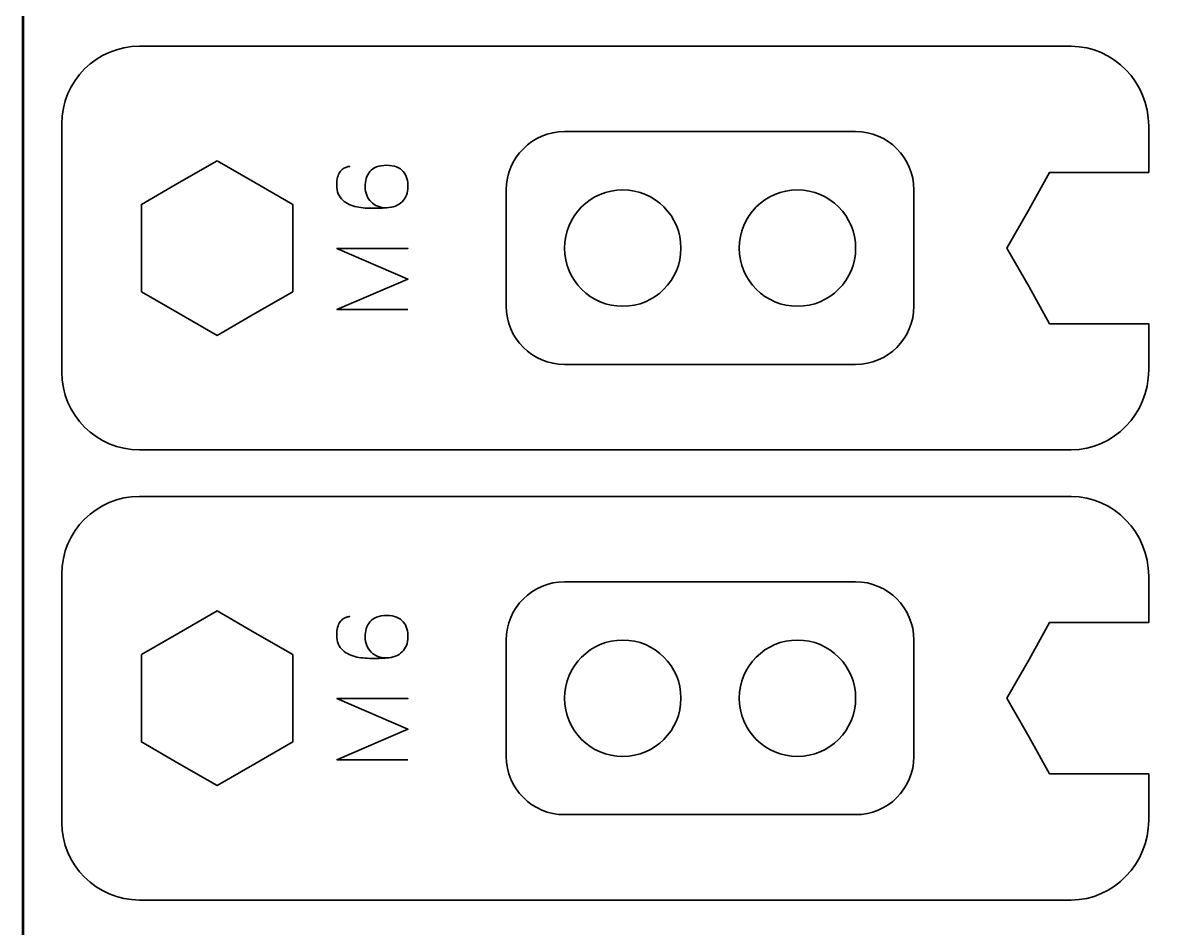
# Model space of a CAD drawing. Header units: centimetres. Extents: x -17.9 to -3.1, y -25.3 to -4.3.
# Drawn here: x -17.9 to -10.5, y -19.23 to -13.4 of the extents above; entities that cross this region are included whole.
import ezdxf

# ---------------------------------------------------------------- set-up
doc = ezdxf.new("R2010")
doc.units = ezdxf.units.CM
doc.header["$MEASUREMENT"] = 0
doc.layers.add('Layer 1', color=7, linetype='Continuous')

msp = doc.modelspace()

# ---------------------------------------------------------------- linework, layer by layer
at = {"layer": 'Layer 1', "color": 22, "lineweight": 53}
msp.add_open_spline([(-17.90003, -24.8499), (-17.90003, -24.8499), (-17.90003, -4.84994), (-17.90003, -4.84994), (-17.90003, -4.84994), (-17.90003, -4.57297), (-17.67694, -4.34998), (-17.39994, -4.34998), (-17.39994, -4.34998), (-17.39994, -4.34998), (-3.60007, -4.34998), (-3.60007, -4.34998), (-3.60007, -4.34998), (-3.32293, -4.34998), (-3.09997, -4.57297), (-3.09997, -4.84994), (-3.09997, -4.84994), (-3.09997, -4.84994), (-3.09997, -24.8499), (-3.09997, -24.8499), (-3.09997, -24.8499), (-3.09997, -25.1269), (-3.32293, -25.34999), (-3.60007, -25.34999), (-3.60007, -25.34999), (-3.60007, -25.34999), (-17.39994, -25.34999), (-17.39994, -25.34999), (-17.39994, -25.34999), (-17.67694, -25.34999), (-17.90003, -25.1269), (-17.90003, -24.8499)], degree=3, knots=[0, 0, 0, 0, 0.125, 0.125, 0.125, 0.125, 0.25, 0.25, 0.25, 0.25, 0.375, 0.375, 0.375, 0.375, 0.5, 0.5, 0.5, 0.5, 0.625, 0.625, 0.625, 0.625, 0.75, 0.75, 0.75, 0.75, 0.875, 0.875, 0.875, 0.875, 1, 1, 1, 1], dxfattribs=at)
at = {"layer": 'Layer 1', "color": 2, "lineweight": 35}
for points in [[(-14.14994, -16.15), (-14.14994, -16.15), (-17.15, -16.15), (-17.15, -16.15), (-17.15, -16.15), (-17.42609, -16.15), (-17.65, -15.92613), (-17.65, -15.65005), (-17.65, -15.65005), (-17.65, -15.65005), (-17.65, -14.05002), (-17.65, -14.05002), (-17.65, -14.05002), (-17.65, -13.7739), (-17.42609, -13.54999), (-17.15, -13.54999), (-17.15, -13.54999), (-17.15, -13.54999), (-14.14994, -13.54999), (-14.14994, -13.54999), (-14.14994, -13.54999), (-14.14994, -13.54999), (-11.14996, -13.54999), (-11.14996, -13.54999), (-11.14996, -13.54999), (-10.87383, -13.54999), (-10.65, -13.78639), (-10.65, -14.06247), (-10.65, -14.06247), (-10.65, -14.06247), (-10.65, -14.36248), (-10.65, -14.36248), (-10.65, -14.36248), (-10.65, -14.36248), (-10.99995, -14.36248), (-10.99995, -14.36248), (-10.99995, -14.36248), (-10.99995, -14.36248), (-11.28864, -14.36248), (-11.28864, -14.36248), (-11.28864, -14.36248), (-11.28864, -14.36248), (-11.42051, -14.59997), (-11.42051, -14.59997), (-11.42051, -14.59997), (-11.42051, -14.59997), (-11.56479, -14.85002), (-11.56479, -14.85002), (-11.56479, -14.85002), (-11.56479, -14.85002), (-11.42051, -15.09999), (-11.42051, -15.09999), (-11.42051, -15.09999), (-11.42051, -15.09999), (-11.28864, -15.33752), (-11.28864, -15.33752), (-11.28864, -15.33752), (-11.28864, -15.33752), (-10.99995, -15.33752), (-10.99995, -15.33752), (-10.99995, -15.33752), (-10.99995, -15.33752), (-10.65, -15.33752), (-10.65, -15.33752), (-10.65, -15.33752), (-10.65, -15.33752), (-10.65, -15.63752), (-10.65, -15.63752), (-10.65, -15.63752), (-10.65, -15.91361), (-10.87383, -16.15), (-11.14996, -16.15), (-11.14996, -16.15), (-11.14996, -16.15), (-14.14994, -16.15), (-14.14994, -16.15)], [(-14.14994, -19.05), (-14.14994, -19.05), (-17.15, -19.05), (-17.15, -19.05), (-17.15, -19.05), (-17.42609, -19.05), (-17.65, -18.82613), (-17.65, -18.55005), (-17.65, -18.55005), (-17.65, -18.55005), (-17.65, -16.95002), (-17.65, -16.95002), (-17.65, -16.95002), (-17.65, -16.6739), (-17.42609, -16.44999), (-17.15, -16.44999), (-17.15, -16.44999), (-17.15, -16.44999), (-14.14994, -16.44999), (-14.14994, -16.44999), (-14.14994, -16.44999), (-14.14994, -16.44999), (-11.14996, -16.44999), (-11.14996, -16.44999), (-11.14996, -16.44999), (-10.87383, -16.44999), (-10.65, -16.68639), (-10.65, -16.96247), (-10.65, -16.96247), (-10.65, -16.96247), (-10.65, -17.26248), (-10.65, -17.26248), (-10.65, -17.26248), (-10.65, -17.26248), (-10.99995, -17.26248), (-10.99995, -17.26248), (-10.99995, -17.26248), (-10.99995, -17.26248), (-11.28864, -17.26248), (-11.28864, -17.26248), (-11.28864, -17.26248), (-11.28864, -17.26248), (-11.42051, -17.49997), (-11.42051, -17.49997), (-11.42051, -17.49997), (-11.42051, -17.49997), (-11.56479, -17.75002), (-11.56479, -17.75002), (-11.56479, -17.75002), (-11.56479, -17.75002), (-11.42051, -17.99999), (-11.42051, -17.99999), (-11.42051, -17.99999), (-11.42051, -17.99999), (-11.28864, -18.23752), (-11.28864, -18.23752), (-11.28864, -18.23752), (-11.28864, -18.23752), (-10.99995, -18.23752), (-10.99995, -18.23752), (-10.99995, -18.23752), (-10.99995, -18.23752), (-10.65, -18.23752), (-10.65, -18.23752), (-10.65, -18.23752), (-10.65, -18.23752), (-10.65, -18.53752), (-10.65, -18.53752), (-10.65, -18.53752), (-10.65, -18.81361), (-10.87383, -19.05), (-11.14996, -19.05), (-11.14996, -19.05), (-11.14996, -19.05), (-14.14994, -19.05), (-14.14994, -19.05)]]:
    msp.add_open_spline(points, degree=3, knots=[0, 0, 0, 0, 0.0526316, 0.0526316, 0.0526316, 0.0526316, 0.1052632, 0.1052632, 0.1052632, 0.1052632, 0.1578947, 0.1578947, 0.1578947, 0.1578947, 0.2105263, 0.2105263, 0.2105263, 0.2105263, 0.2631579, 0.2631579, 0.2631579, 0.2631579, 0.3157895, 0.3157895, 0.3157895, 0.3157895, 0.3684211, 0.3684211, 0.3684211, 0.3684211, 0.4210526, 0.4210526, 0.4210526, 0.4210526, 0.4736842, 0.4736842, 0.4736842, 0.4736842, 0.5263158, 0.5263158, 0.5263158, 0.5263158, 0.5789474, 0.5789474, 0.5789474, 0.5789474, 0.6315789, 0.6315789, 0.6315789, 0.6315789, 0.6842105, 0.6842105, 0.6842105, 0.6842105, 0.7368421, 0.7368421, 0.7368421, 0.7368421, 0.7894737, 0.7894737, 0.7894737, 0.7894737, 0.8421053, 0.8421053, 0.8421053, 0.8421053, 0.8947368, 0.8947368, 0.8947368, 0.8947368, 0.9473684, 0.9473684, 0.9473684, 0.9473684, 1, 1, 1, 1], dxfattribs=at)
at = {"layer": 'Layer 1', "color": 30, "lineweight": 35}
for points, knots in [([(-12.53749, -15.6), (-12.33049, -15.6), (-12.16249, -15.432), (-12.16249, -15.225), (-12.16249, -15.225), (-12.16249, -15.225), (-12.16249, -14.475), (-12.16249, -14.475), (-12.16249, -14.475), (-12.16249, -14.268), (-12.33049, -14.1), (-12.53749, -14.1), (-12.53749, -14.1), (-12.53749, -14.1), (-14.41249, -14.1), (-14.41249, -14.1), (-14.41249, -14.1), (-14.61949, -14.1), (-14.78749, -14.268), (-14.78749, -14.475), (-14.78749, -14.475), (-14.78749, -14.475), (-14.78749, -15.225), (-14.78749, -15.225), (-14.78749, -15.225), (-14.78749, -15.432), (-14.61949, -15.6), (-14.41249, -15.6), (-14.41249, -15.6), (-14.41249, -15.6), (-12.53749, -15.6), (-12.53749, -15.6)], [0, 0, 0, 0, 0.125, 0.125, 0.125, 0.125, 0.25, 0.25, 0.25, 0.25, 0.375, 0.375, 0.375, 0.375, 0.5, 0.5, 0.5, 0.5, 0.625, 0.625, 0.625, 0.625, 0.75, 0.75, 0.75, 0.75, 0.875, 0.875, 0.875, 0.875, 1, 1, 1, 1]), ([(-15.55829, -14.59093), (-15.57903, -14.59083), (-15.59776, -14.58744), (-15.61459, -14.58067), (-15.61459, -14.58067), (-15.63152, -14.574), (-15.64602, -14.56458), (-15.65809, -14.55241), (-15.65809, -14.55241), (-15.67026, -14.54035), (-15.67957, -14.52606), (-15.68613, -14.50976), (-15.68613, -14.50976), (-15.69269, -14.49346), (-15.69597, -14.47558), (-15.69608, -14.45631), (-15.69608, -14.45631), (-15.69619, -14.43695), (-15.69375, -14.41885), (-15.68888, -14.40202), (-15.68888, -14.40202), (-15.68412, -14.38519), (-15.67629, -14.37048), (-15.66549, -14.35768), (-15.66549, -14.35768), (-15.65481, -14.34487), (-15.64062, -14.33482), (-15.62295, -14.32762), (-15.62295, -14.32762), (-15.60528, -14.32042), (-15.58379, -14.31672), (-15.55829, -14.31661), (-15.55829, -14.31661), (-15.53278, -14.31672), (-15.5113, -14.32042), (-15.49362, -14.32762), (-15.49362, -14.32762), (-15.47595, -14.33482), (-15.46177, -14.34487), (-15.45108, -14.35768), (-15.45108, -14.35768), (-15.44028, -14.37048), (-15.43245, -14.38519), (-15.42769, -14.40202), (-15.42769, -14.40202), (-15.42282, -14.41885), (-15.42038, -14.43695), (-15.42049, -14.45631), (-15.42049, -14.45631), (-15.4206, -14.47558), (-15.42388, -14.49325), (-15.43044, -14.50944), (-15.43044, -14.50944), (-15.437, -14.52553), (-15.44631, -14.5395), (-15.45838, -14.55146), (-15.45838, -14.55146), (-15.47055, -14.56342), (-15.48505, -14.57284), (-15.50188, -14.57961), (-15.50188, -14.57961), (-15.51881, -14.58649), (-15.53754, -14.59019), (-15.55829, -14.59093), (-15.55829, -14.59093), (-15.56876, -14.59136), (-15.58125, -14.59189), (-15.59575, -14.59263), (-15.59575, -14.59263), (-15.61036, -14.59337), (-15.62623, -14.59379), (-15.64327, -14.5939), (-15.64327, -14.5939), (-15.66041, -14.594), (-15.67809, -14.59347), (-15.69619, -14.5921), (-15.69619, -14.5921), (-15.71439, -14.59083), (-15.73228, -14.58829), (-15.74984, -14.58458), (-15.74984, -14.58458), (-15.76752, -14.58088), (-15.78413, -14.57559), (-15.79969, -14.5686), (-15.79969, -14.5686), (-15.81525, -14.56162), (-15.82901, -14.55262), (-15.84097, -14.54151), (-15.84097, -14.54151), (-15.85293, -14.53029), (-15.86234, -14.51664), (-15.86922, -14.50045), (-15.86922, -14.50045), (-15.876, -14.48425), (-15.87949, -14.4651), (-15.8796, -14.44298), (-15.8796, -14.44298), (-15.87949, -14.42372), (-15.87758, -14.40742), (-15.87388, -14.39387), (-15.87388, -14.39387), (-15.87018, -14.38033), (-15.8652, -14.36921), (-15.85906, -14.36032), (-15.85906, -14.36032), (-15.85282, -14.35154), (-15.84605, -14.34455), (-15.83853, -14.33947), (-15.83853, -14.33947), (-15.83112, -14.33439), (-15.82361, -14.33058), (-15.8161, -14.32826), (-15.8161, -14.32826), (-15.80858, -14.32582), (-15.8016, -14.32423), (-15.79514, -14.3236), (-15.79514, -14.3236), (-15.8016, -14.32423), (-15.80858, -14.32582), (-15.8161, -14.32826), (-15.8161, -14.32826), (-15.82361, -14.33058), (-15.83112, -14.33439), (-15.83853, -14.33947), (-15.83853, -14.33947), (-15.84605, -14.34455), (-15.85282, -14.35154), (-15.85906, -14.36032), (-15.85906, -14.36032), (-15.8652, -14.36921), (-15.87018, -14.38033), (-15.87388, -14.39387), (-15.87388, -14.39387), (-15.87758, -14.40742), (-15.87949, -14.42372), (-15.8796, -14.44298), (-15.8796, -14.44298), (-15.87949, -14.4651), (-15.876, -14.48425), (-15.86922, -14.50045), (-15.86922, -14.50045), (-15.86234, -14.51664), (-15.85293, -14.53029), (-15.84097, -14.54151), (-15.84097, -14.54151), (-15.82901, -14.55262), (-15.81525, -14.56162), (-15.79969, -14.5686), (-15.79969, -14.5686), (-15.78413, -14.57559), (-15.76752, -14.58088), (-15.74984, -14.58458), (-15.74984, -14.58458), (-15.73228, -14.58829), (-15.71439, -14.59083), (-15.69619, -14.5921), (-15.69619, -14.5921), (-15.67809, -14.59347), (-15.66041, -14.594), (-15.64327, -14.5939), (-15.64327, -14.5939), (-15.62623, -14.59379), (-15.61036, -14.59337), (-15.59575, -14.59263), (-15.59575, -14.59263), (-15.58125, -14.59189), (-15.56876, -14.59136), (-15.55829, -14.59093), (-15.55829, -14.59093), (-15.53754, -14.59019), (-15.51881, -14.58649), (-15.50188, -14.57961), (-15.50188, -14.57961), (-15.48505, -14.57284), (-15.47055, -14.56342), (-15.45838, -14.55146), (-15.45838, -14.55146), (-15.44631, -14.5395), (-15.437, -14.52553), (-15.43044, -14.50944), (-15.43044, -14.50944), (-15.42388, -14.49325), (-15.4206, -14.47558), (-15.42049, -14.45631), (-15.42049, -14.45631), (-15.42038, -14.43695), (-15.42282, -14.41885), (-15.42769, -14.40202), (-15.42769, -14.40202), (-15.43245, -14.38519), (-15.44028, -14.37048), (-15.45108, -14.35768), (-15.45108, -14.35768), (-15.46177, -14.34487), (-15.47595, -14.33482), (-15.49362, -14.32762), (-15.49362, -14.32762), (-15.5113, -14.32042), (-15.53278, -14.31672), (-15.55829, -14.31661), (-15.55829, -14.31661), (-15.58379, -14.31672), (-15.60528, -14.32042), (-15.62295, -14.32762), (-15.62295, -14.32762), (-15.64062, -14.33482), (-15.65481, -14.34487), (-15.66549, -14.35768), (-15.66549, -14.35768), (-15.67629, -14.37048), (-15.68412, -14.38519), (-15.68888, -14.40202), (-15.68888, -14.40202), (-15.69375, -14.41885), (-15.69619, -14.43695), (-15.69608, -14.45631), (-15.69608, -14.45631), (-15.69597, -14.47558), (-15.69269, -14.49346), (-15.68613, -14.50976), (-15.68613, -14.50976), (-15.67957, -14.52606), (-15.67026, -14.54035), (-15.65809, -14.55241), (-15.65809, -14.55241), (-15.64602, -14.56458), (-15.63152, -14.574), (-15.61459, -14.58067), (-15.61459, -14.58067), (-15.59776, -14.58744), (-15.57903, -14.59083), (-15.55829, -14.59093)], [0, 0, 0, 0, 0.0172414, 0.0172414, 0.0172414, 0.0172414, 0.0344828, 0.0344828, 0.0344828, 0.0344828, 0.0517241, 0.0517241, 0.0517241, 0.0517241, 0.0689655, 0.0689655, 0.0689655, 0.0689655, 0.0862069, 0.0862069, 0.0862069, 0.0862069, 0.1034483, 0.1034483, 0.1034483, 0.1034483, 0.1206897, 0.1206897, 0.1206897, 0.1206897, 0.137931, 0.137931, 0.137931, 0.137931, 0.1551724, 0.1551724, 0.1551724, 0.1551724, 0.1724138, 0.1724138, 0.1724138, 0.1724138, 0.1896552, 0.1896552, 0.1896552, 0.1896552, 0.2068966, 0.2068966, 0.2068966, 0.2068966, 0.2241379, 0.2241379, 0.2241379, 0.2241379, 0.2413793, 0.2413793, 0.2413793, 0.2413793, 0.2586207, 0.2586207, 0.2586207, 0.2586207, 0.2758621, 0.2758621, 0.2758621, 0.2758621, 0.2931034, 0.2931034, 0.2931034, 0.2931034, 0.3103448, 0.3103448, 0.3103448, 0.3103448, 0.3275862, 0.3275862, 0.3275862, 0.3275862, 0.3448276, 0.3448276, 0.3448276, 0.3448276, 0.362069, 0.362069, 0.362069, 0.362069, 0.3793103, 0.3793103, 0.3793103, 0.3793103, 0.3965517, 0.3965517, 0.3965517, 0.3965517, 0.4137931, 0.4137931, 0.4137931, 0.4137931, 0.4310345, 0.4310345, 0.4310345, 0.4310345, 0.4482759, 0.4482759, 0.4482759, 0.4482759, 0.4655172, 0.4655172, 0.4655172, 0.4655172, 0.4827586, 0.4827586, 0.4827586, 0.4827586, 0.5, 0.5, 0.5, 0.5, 0.5172414, 0.5172414, 0.5172414, 0.5172414, 0.5344828, 0.5344828, 0.5344828, 0.5344828, 0.5517241, 0.5517241, 0.5517241, 0.5517241, 0.5689655, 0.5689655, 0.5689655, 0.5689655, 0.5862069, 0.5862069, 0.5862069, 0.5862069, 0.6034483, 0.6034483, 0.6034483, 0.6034483, 0.6206897, 0.6206897, 0.6206897, 0.6206897, 0.637931, 0.637931, 0.637931, 0.637931, 0.6551724, 0.6551724, 0.6551724, 0.6551724, 0.6724138, 0.6724138, 0.6724138, 0.6724138, 0.6896552, 0.6896552, 0.6896552, 0.6896552, 0.7068966, 0.7068966, 0.7068966, 0.7068966, 0.7241379, 0.7241379, 0.7241379, 0.7241379, 0.7413793, 0.7413793, 0.7413793, 0.7413793, 0.7586207, 0.7586207, 0.7586207, 0.7586207, 0.7758621, 0.7758621, 0.7758621, 0.7758621, 0.7931034, 0.7931034, 0.7931034, 0.7931034, 0.8103448, 0.8103448, 0.8103448, 0.8103448, 0.8275862, 0.8275862, 0.8275862, 0.8275862, 0.8448276, 0.8448276, 0.8448276, 0.8448276, 0.862069, 0.862069, 0.862069, 0.862069, 0.8793103, 0.8793103, 0.8793103, 0.8793103, 0.8965517, 0.8965517, 0.8965517, 0.8965517, 0.9137931, 0.9137931, 0.9137931, 0.9137931, 0.9310345, 0.9310345, 0.9310345, 0.9310345, 0.9482759, 0.9482759, 0.9482759, 0.9482759, 0.9655172, 0.9655172, 0.9655172, 0.9655172, 0.9827586, 0.9827586, 0.9827586, 0.9827586, 1, 1, 1, 1]), ([(-15.42049, -15.24626), (-15.42049, -15.24626), (-15.87833, -15.24626), (-15.87833, -15.24626), (-15.87833, -15.24626), (-15.87833, -15.24626), (-15.42049, -15.04941), (-15.42049, -15.04941), (-15.42049, -15.04941), (-15.42049, -15.04941), (-15.87833, -14.85192), (-15.87833, -14.85192), (-15.87833, -14.85192), (-15.87833, -14.85192), (-15.42049, -14.85192), (-15.42049, -14.85192), (-15.42049, -14.85192), (-15.42049, -14.85192), (-15.87833, -14.85192), (-15.87833, -14.85192), (-15.87833, -14.85192), (-15.87833, -14.85192), (-15.42049, -15.04941), (-15.42049, -15.04941), (-15.42049, -15.04941), (-15.42049, -15.04941), (-15.87833, -15.24626), (-15.87833, -15.24626), (-15.87833, -15.24626), (-15.87833, -15.24626), (-15.42049, -15.24626), (-15.42049, -15.24626)], [0, 0, 0, 0, 0.125, 0.125, 0.125, 0.125, 0.25, 0.25, 0.25, 0.25, 0.375, 0.375, 0.375, 0.375, 0.5, 0.5, 0.5, 0.5, 0.625, 0.625, 0.625, 0.625, 0.75, 0.75, 0.75, 0.75, 0.875, 0.875, 0.875, 0.875, 1, 1, 1, 1]), ([(-12.53749, -18.5), (-12.33049, -18.5), (-12.16249, -18.332), (-12.16249, -18.125), (-12.16249, -18.125), (-12.16249, -18.125), (-12.16249, -17.375), (-12.16249, -17.375), (-12.16249, -17.375), (-12.16249, -17.168), (-12.33049, -17), (-12.53749, -17), (-12.53749, -17), (-12.53749, -17), (-14.41249, -17), (-14.41249, -17), (-14.41249, -17), (-14.61949, -17), (-14.78749, -17.168), (-14.78749, -17.375), (-14.78749, -17.375), (-14.78749, -17.375), (-14.78749, -18.125), (-14.78749, -18.125), (-14.78749, -18.125), (-14.78749, -18.332), (-14.61949, -18.5), (-14.41249, -18.5), (-14.41249, -18.5), (-14.41249, -18.5), (-12.53749, -18.5), (-12.53749, -18.5)], [0, 0, 0, 0, 0.125, 0.125, 0.125, 0.125, 0.25, 0.25, 0.25, 0.25, 0.375, 0.375, 0.375, 0.375, 0.5, 0.5, 0.5, 0.5, 0.625, 0.625, 0.625, 0.625, 0.75, 0.75, 0.75, 0.75, 0.875, 0.875, 0.875, 0.875, 1, 1, 1, 1]), ([(-15.55829, -17.49093), (-15.57903, -17.49083), (-15.59776, -17.48744), (-15.61459, -17.48067), (-15.61459, -17.48067), (-15.63152, -17.474), (-15.64602, -17.46458), (-15.65809, -17.45241), (-15.65809, -17.45241), (-15.67026, -17.44035), (-15.67957, -17.42606), (-15.68613, -17.40976), (-15.68613, -17.40976), (-15.69269, -17.39346), (-15.69597, -17.37558), (-15.69608, -17.35631), (-15.69608, -17.35631), (-15.69619, -17.33695), (-15.69375, -17.31885), (-15.68888, -17.30202), (-15.68888, -17.30202), (-15.68412, -17.28519), (-15.67629, -17.27048), (-15.66549, -17.25768), (-15.66549, -17.25768), (-15.65481, -17.24487), (-15.64062, -17.23482), (-15.62295, -17.22762), (-15.62295, -17.22762), (-15.60528, -17.22042), (-15.58379, -17.21672), (-15.55829, -17.21661), (-15.55829, -17.21661), (-15.53278, -17.21672), (-15.5113, -17.22042), (-15.49362, -17.22762), (-15.49362, -17.22762), (-15.47595, -17.23482), (-15.46177, -17.24487), (-15.45108, -17.25768), (-15.45108, -17.25768), (-15.44028, -17.27048), (-15.43245, -17.28519), (-15.42769, -17.30202), (-15.42769, -17.30202), (-15.42282, -17.31885), (-15.42038, -17.33695), (-15.42049, -17.35631), (-15.42049, -17.35631), (-15.4206, -17.37558), (-15.42388, -17.39325), (-15.43044, -17.40944), (-15.43044, -17.40944), (-15.437, -17.42553), (-15.44631, -17.4395), (-15.45838, -17.45146), (-15.45838, -17.45146), (-15.47055, -17.46342), (-15.48505, -17.47284), (-15.50188, -17.47961), (-15.50188, -17.47961), (-15.51881, -17.48649), (-15.53754, -17.49019), (-15.55829, -17.49093), (-15.55829, -17.49093), (-15.56876, -17.49136), (-15.58125, -17.49189), (-15.59575, -17.49263), (-15.59575, -17.49263), (-15.61036, -17.49337), (-15.62623, -17.49379), (-15.64327, -17.4939), (-15.64327, -17.4939), (-15.66041, -17.494), (-15.67809, -17.49347), (-15.69619, -17.4921), (-15.69619, -17.4921), (-15.71439, -17.49083), (-15.73228, -17.48829), (-15.74984, -17.48458), (-15.74984, -17.48458), (-15.76752, -17.48088), (-15.78413, -17.47559), (-15.79969, -17.4686), (-15.79969, -17.4686), (-15.81525, -17.46162), (-15.82901, -17.45262), (-15.84097, -17.44151), (-15.84097, -17.44151), (-15.85293, -17.43029), (-15.86234, -17.41664), (-15.86922, -17.40045), (-15.86922, -17.40045), (-15.876, -17.38425), (-15.87949, -17.3651), (-15.8796, -17.34298), (-15.8796, -17.34298), (-15.87949, -17.32372), (-15.87758, -17.30742), (-15.87388, -17.29387), (-15.87388, -17.29387), (-15.87018, -17.28033), (-15.8652, -17.26921), (-15.85906, -17.26032), (-15.85906, -17.26032), (-15.85282, -17.25154), (-15.84605, -17.24455), (-15.83853, -17.23947), (-15.83853, -17.23947), (-15.83112, -17.23439), (-15.82361, -17.23058), (-15.8161, -17.22826), (-15.8161, -17.22826), (-15.80858, -17.22582), (-15.8016, -17.22423), (-15.79514, -17.2236), (-15.79514, -17.2236), (-15.8016, -17.22423), (-15.80858, -17.22582), (-15.8161, -17.22826), (-15.8161, -17.22826), (-15.82361, -17.23058), (-15.83112, -17.23439), (-15.83853, -17.23947), (-15.83853, -17.23947), (-15.84605, -17.24455), (-15.85282, -17.25154), (-15.85906, -17.26032), (-15.85906, -17.26032), (-15.8652, -17.26921), (-15.87018, -17.28033), (-15.87388, -17.29387), (-15.87388, -17.29387), (-15.87758, -17.30742), (-15.87949, -17.32372), (-15.8796, -17.34298), (-15.8796, -17.34298), (-15.87949, -17.3651), (-15.876, -17.38425), (-15.86922, -17.40045), (-15.86922, -17.40045), (-15.86234, -17.41664), (-15.85293, -17.43029), (-15.84097, -17.44151), (-15.84097, -17.44151), (-15.82901, -17.45262), (-15.81525, -17.46162), (-15.79969, -17.4686), (-15.79969, -17.4686), (-15.78413, -17.47559), (-15.76752, -17.48088), (-15.74984, -17.48458), (-15.74984, -17.48458), (-15.73228, -17.48829), (-15.71439, -17.49083), (-15.69619, -17.4921), (-15.69619, -17.4921), (-15.67809, -17.49347), (-15.66041, -17.494), (-15.64327, -17.4939), (-15.64327, -17.4939), (-15.62623, -17.49379), (-15.61036, -17.49337), (-15.59575, -17.49263), (-15.59575, -17.49263), (-15.58125, -17.49189), (-15.56876, -17.49136), (-15.55829, -17.49093), (-15.55829, -17.49093), (-15.53754, -17.49019), (-15.51881, -17.48649), (-15.50188, -17.47961), (-15.50188, -17.47961), (-15.48505, -17.47284), (-15.47055, -17.46342), (-15.45838, -17.45146), (-15.45838, -17.45146), (-15.44631, -17.4395), (-15.437, -17.42553), (-15.43044, -17.40944), (-15.43044, -17.40944), (-15.42388, -17.39325), (-15.4206, -17.37558), (-15.42049, -17.35631), (-15.42049, -17.35631), (-15.42038, -17.33695), (-15.42282, -17.31885), (-15.42769, -17.30202), (-15.42769, -17.30202), (-15.43245, -17.28519), (-15.44028, -17.27048), (-15.45108, -17.25768), (-15.45108, -17.25768), (-15.46177, -17.24487), (-15.47595, -17.23482), (-15.49362, -17.22762), (-15.49362, -17.22762), (-15.5113, -17.22042), (-15.53278, -17.21672), (-15.55829, -17.21661), (-15.55829, -17.21661), (-15.58379, -17.21672), (-15.60528, -17.22042), (-15.62295, -17.22762), (-15.62295, -17.22762), (-15.64062, -17.23482), (-15.65481, -17.24487), (-15.66549, -17.25768), (-15.66549, -17.25768), (-15.67629, -17.27048), (-15.68412, -17.28519), (-15.68888, -17.30202), (-15.68888, -17.30202), (-15.69375, -17.31885), (-15.69619, -17.33695), (-15.69608, -17.35631), (-15.69608, -17.35631), (-15.69597, -17.37558), (-15.69269, -17.39346), (-15.68613, -17.40976), (-15.68613, -17.40976), (-15.67957, -17.42606), (-15.67026, -17.44035), (-15.65809, -17.45241), (-15.65809, -17.45241), (-15.64602, -17.46458), (-15.63152, -17.474), (-15.61459, -17.48067), (-15.61459, -17.48067), (-15.59776, -17.48744), (-15.57903, -17.49083), (-15.55829, -17.49093)], [0, 0, 0, 0, 0.0172414, 0.0172414, 0.0172414, 0.0172414, 0.0344828, 0.0344828, 0.0344828, 0.0344828, 0.0517241, 0.0517241, 0.0517241, 0.0517241, 0.0689655, 0.0689655, 0.0689655, 0.0689655, 0.0862069, 0.0862069, 0.0862069, 0.0862069, 0.1034483, 0.1034483, 0.1034483, 0.1034483, 0.1206897, 0.1206897, 0.1206897, 0.1206897, 0.137931, 0.137931, 0.137931, 0.137931, 0.1551724, 0.1551724, 0.1551724, 0.1551724, 0.1724138, 0.1724138, 0.1724138, 0.1724138, 0.1896552, 0.1896552, 0.1896552, 0.1896552, 0.2068966, 0.2068966, 0.2068966, 0.2068966, 0.2241379, 0.2241379, 0.2241379, 0.2241379, 0.2413793, 0.2413793, 0.2413793, 0.2413793, 0.2586207, 0.2586207, 0.2586207, 0.2586207, 0.2758621, 0.2758621, 0.2758621, 0.2758621, 0.2931034, 0.2931034, 0.2931034, 0.2931034, 0.3103448, 0.3103448, 0.3103448, 0.3103448, 0.3275862, 0.3275862, 0.3275862, 0.3275862, 0.3448276, 0.3448276, 0.3448276, 0.3448276, 0.362069, 0.362069, 0.362069, 0.362069, 0.3793103, 0.3793103, 0.3793103, 0.3793103, 0.3965517, 0.3965517, 0.3965517, 0.3965517, 0.4137931, 0.4137931, 0.4137931, 0.4137931, 0.4310345, 0.4310345, 0.4310345, 0.4310345, 0.4482759, 0.4482759, 0.4482759, 0.4482759, 0.4655172, 0.4655172, 0.4655172, 0.4655172, 0.4827586, 0.4827586, 0.4827586, 0.4827586, 0.5, 0.5, 0.5, 0.5, 0.5172414, 0.5172414, 0.5172414, 0.5172414, 0.5344828, 0.5344828, 0.5344828, 0.5344828, 0.5517241, 0.5517241, 0.5517241, 0.5517241, 0.5689655, 0.5689655, 0.5689655, 0.5689655, 0.5862069, 0.5862069, 0.5862069, 0.5862069, 0.6034483, 0.6034483, 0.6034483, 0.6034483, 0.6206897, 0.6206897, 0.6206897, 0.6206897, 0.637931, 0.637931, 0.637931, 0.637931, 0.6551724, 0.6551724, 0.6551724, 0.6551724, 0.6724138, 0.6724138, 0.6724138, 0.6724138, 0.6896552, 0.6896552, 0.6896552, 0.6896552, 0.7068966, 0.7068966, 0.7068966, 0.7068966, 0.7241379, 0.7241379, 0.7241379, 0.7241379, 0.7413793, 0.7413793, 0.7413793, 0.7413793, 0.7586207, 0.7586207, 0.7586207, 0.7586207, 0.7758621, 0.7758621, 0.7758621, 0.7758621, 0.7931034, 0.7931034, 0.7931034, 0.7931034, 0.8103448, 0.8103448, 0.8103448, 0.8103448, 0.8275862, 0.8275862, 0.8275862, 0.8275862, 0.8448276, 0.8448276, 0.8448276, 0.8448276, 0.862069, 0.862069, 0.862069, 0.862069, 0.8793103, 0.8793103, 0.8793103, 0.8793103, 0.8965517, 0.8965517, 0.8965517, 0.8965517, 0.9137931, 0.9137931, 0.9137931, 0.9137931, 0.9310345, 0.9310345, 0.9310345, 0.9310345, 0.9482759, 0.9482759, 0.9482759, 0.9482759, 0.9655172, 0.9655172, 0.9655172, 0.9655172, 0.9827586, 0.9827586, 0.9827586, 0.9827586, 1, 1, 1, 1]), ([(-15.42049, -18.14626), (-15.42049, -18.14626), (-15.87833, -18.14626), (-15.87833, -18.14626), (-15.87833, -18.14626), (-15.87833, -18.14626), (-15.42049, -17.94941), (-15.42049, -17.94941), (-15.42049, -17.94941), (-15.42049, -17.94941), (-15.87833, -17.75192), (-15.87833, -17.75192), (-15.87833, -17.75192), (-15.87833, -17.75192), (-15.42049, -17.75192), (-15.42049, -17.75192), (-15.42049, -17.75192), (-15.42049, -17.75192), (-15.87833, -17.75192), (-15.87833, -17.75192), (-15.87833, -17.75192), (-15.87833, -17.75192), (-15.42049, -17.94941), (-15.42049, -17.94941), (-15.42049, -17.94941), (-15.42049, -17.94941), (-15.87833, -18.14626), (-15.87833, -18.14626), (-15.87833, -18.14626), (-15.87833, -18.14626), (-15.42049, -18.14626), (-15.42049, -18.14626)], [0, 0, 0, 0, 0.125, 0.125, 0.125, 0.125, 0.25, 0.25, 0.25, 0.25, 0.375, 0.375, 0.375, 0.375, 0.5, 0.5, 0.5, 0.5, 0.625, 0.625, 0.625, 0.625, 0.75, 0.75, 0.75, 0.75, 0.875, 0.875, 0.875, 0.875, 1, 1, 1, 1])]:
    msp.add_open_spline(points, degree=3, knots=knots, dxfattribs=at)
at = {"layer": 'Layer 1', "color": 250, "lineweight": 35}
for points, knots in [([(-16.65002, -14.28709), (-16.65002, -14.28709), (-16.40625, -14.42781), (-16.40625, -14.42781), (-16.40625, -14.42781), (-16.40625, -14.42781), (-16.1625, -14.56857), (-16.1625, -14.56857), (-16.1625, -14.56857), (-16.1625, -14.56857), (-16.1625, -14.85002), (-16.1625, -14.85002), (-16.1625, -14.85002), (-16.1625, -14.85002), (-16.1625, -15.1315), (-16.1625, -15.1315), (-16.1625, -15.1315), (-16.1625, -15.1315), (-16.40625, -15.27219), (-16.40625, -15.27219), (-16.40625, -15.27219), (-16.40625, -15.27219), (-16.65002, -15.41294), (-16.65002, -15.41294), (-16.65002, -15.41294), (-16.65002, -15.41294), (-16.89379, -15.27219), (-16.89379, -15.27219), (-16.89379, -15.27219), (-16.89379, -15.27219), (-17.13749, -15.1315), (-17.13749, -15.1315), (-17.13749, -15.1315), (-17.13749, -15.1315), (-17.13749, -14.85002), (-17.13749, -14.85002), (-17.13749, -14.85002), (-17.13749, -14.85002), (-17.13749, -14.56857), (-17.13749, -14.56857), (-17.13749, -14.56857), (-17.13749, -14.56857), (-16.89379, -14.42781), (-16.89379, -14.42781), (-16.89379, -14.42781), (-16.89379, -14.42781), (-16.65002, -14.28709), (-16.65002, -14.28709)], [0, 0, 0, 0, 0.0833333, 0.0833333, 0.0833333, 0.0833333, 0.1666667, 0.1666667, 0.1666667, 0.1666667, 0.25, 0.25, 0.25, 0.25, 0.3333333, 0.3333333, 0.3333333, 0.3333333, 0.4166667, 0.4166667, 0.4166667, 0.4166667, 0.5, 0.5, 0.5, 0.5, 0.5833333, 0.5833333, 0.5833333, 0.5833333, 0.6666667, 0.6666667, 0.6666667, 0.6666667, 0.75, 0.75, 0.75, 0.75, 0.8333333, 0.8333333, 0.8333333, 0.8333333, 0.9166667, 0.9166667, 0.9166667, 0.9166667, 1, 1, 1, 1]), ([(-14.03749, -15.22523), (-14.24449, -15.22523), (-14.41249, -15.05724), (-14.41249, -14.85024), (-14.41249, -14.85024), (-14.41249, -14.64324), (-14.24449, -14.47523), (-14.03749, -14.47523), (-14.03749, -14.47523), (-13.83049, -14.47523), (-13.66249, -14.64324), (-13.66249, -14.85024), (-13.66249, -14.85024), (-13.66249, -15.05724), (-13.83049, -15.22523), (-14.03749, -15.22523)], [0, 0, 0, 0, 0.25, 0.25, 0.25, 0.25, 0.5, 0.5, 0.5, 0.5, 0.75, 0.75, 0.75, 0.75, 1, 1, 1, 1]), ([(-12.91249, -15.22523), (-13.11949, -15.22523), (-13.28749, -15.05724), (-13.28749, -14.85024), (-13.28749, -14.85024), (-13.28749, -14.64324), (-13.11949, -14.47523), (-12.91249, -14.47523), (-12.91249, -14.47523), (-12.70549, -14.47523), (-12.53749, -14.64324), (-12.53749, -14.85024), (-12.53749, -14.85024), (-12.53749, -15.05724), (-12.70549, -15.22523), (-12.91249, -15.22523)], [0, 0, 0, 0, 0.25, 0.25, 0.25, 0.25, 0.5, 0.5, 0.5, 0.5, 0.75, 0.75, 0.75, 0.75, 1, 1, 1, 1]), ([(-16.65002, -17.18709), (-16.65002, -17.18709), (-16.40625, -17.32781), (-16.40625, -17.32781), (-16.40625, -17.32781), (-16.40625, -17.32781), (-16.1625, -17.46857), (-16.1625, -17.46857), (-16.1625, -17.46857), (-16.1625, -17.46857), (-16.1625, -17.75002), (-16.1625, -17.75002), (-16.1625, -17.75002), (-16.1625, -17.75002), (-16.1625, -18.0315), (-16.1625, -18.0315), (-16.1625, -18.0315), (-16.1625, -18.0315), (-16.40625, -18.17219), (-16.40625, -18.17219), (-16.40625, -18.17219), (-16.40625, -18.17219), (-16.65002, -18.31294), (-16.65002, -18.31294), (-16.65002, -18.31294), (-16.65002, -18.31294), (-16.89379, -18.17219), (-16.89379, -18.17219), (-16.89379, -18.17219), (-16.89379, -18.17219), (-17.13749, -18.0315), (-17.13749, -18.0315), (-17.13749, -18.0315), (-17.13749, -18.0315), (-17.13749, -17.75002), (-17.13749, -17.75002), (-17.13749, -17.75002), (-17.13749, -17.75002), (-17.13749, -17.46857), (-17.13749, -17.46857), (-17.13749, -17.46857), (-17.13749, -17.46857), (-16.89379, -17.32781), (-16.89379, -17.32781), (-16.89379, -17.32781), (-16.89379, -17.32781), (-16.65002, -17.18709), (-16.65002, -17.18709)], [0, 0, 0, 0, 0.0833333, 0.0833333, 0.0833333, 0.0833333, 0.1666667, 0.1666667, 0.1666667, 0.1666667, 0.25, 0.25, 0.25, 0.25, 0.3333333, 0.3333333, 0.3333333, 0.3333333, 0.4166667, 0.4166667, 0.4166667, 0.4166667, 0.5, 0.5, 0.5, 0.5, 0.5833333, 0.5833333, 0.5833333, 0.5833333, 0.6666667, 0.6666667, 0.6666667, 0.6666667, 0.75, 0.75, 0.75, 0.75, 0.8333333, 0.8333333, 0.8333333, 0.8333333, 0.9166667, 0.9166667, 0.9166667, 0.9166667, 1, 1, 1, 1]), ([(-14.03749, -18.12523), (-14.24449, -18.12523), (-14.41249, -17.95724), (-14.41249, -17.75024), (-14.41249, -17.75024), (-14.41249, -17.54324), (-14.24449, -17.37523), (-14.03749, -17.37523), (-14.03749, -17.37523), (-13.83049, -17.37523), (-13.66249, -17.54324), (-13.66249, -17.75024), (-13.66249, -17.75024), (-13.66249, -17.95724), (-13.83049, -18.12523), (-14.03749, -18.12523)], [0, 0, 0, 0, 0.25, 0.25, 0.25, 0.25, 0.5, 0.5, 0.5, 0.5, 0.75, 0.75, 0.75, 0.75, 1, 1, 1, 1]), ([(-12.91249, -18.12523), (-13.11949, -18.12523), (-13.28749, -17.95724), (-13.28749, -17.75024), (-13.28749, -17.75024), (-13.28749, -17.54324), (-13.11949, -17.37523), (-12.91249, -17.37523), (-12.91249, -17.37523), (-12.70549, -17.37523), (-12.53749, -17.54324), (-12.53749, -17.75024), (-12.53749, -17.75024), (-12.53749, -17.95724), (-12.70549, -18.12523), (-12.91249, -18.12523)], [0, 0, 0, 0, 0.25, 0.25, 0.25, 0.25, 0.5, 0.5, 0.5, 0.5, 0.75, 0.75, 0.75, 0.75, 1, 1, 1, 1])]:
    msp.add_open_spline(points, degree=3, knots=knots, dxfattribs=at)

doc.saveas('drawing.dxf')
